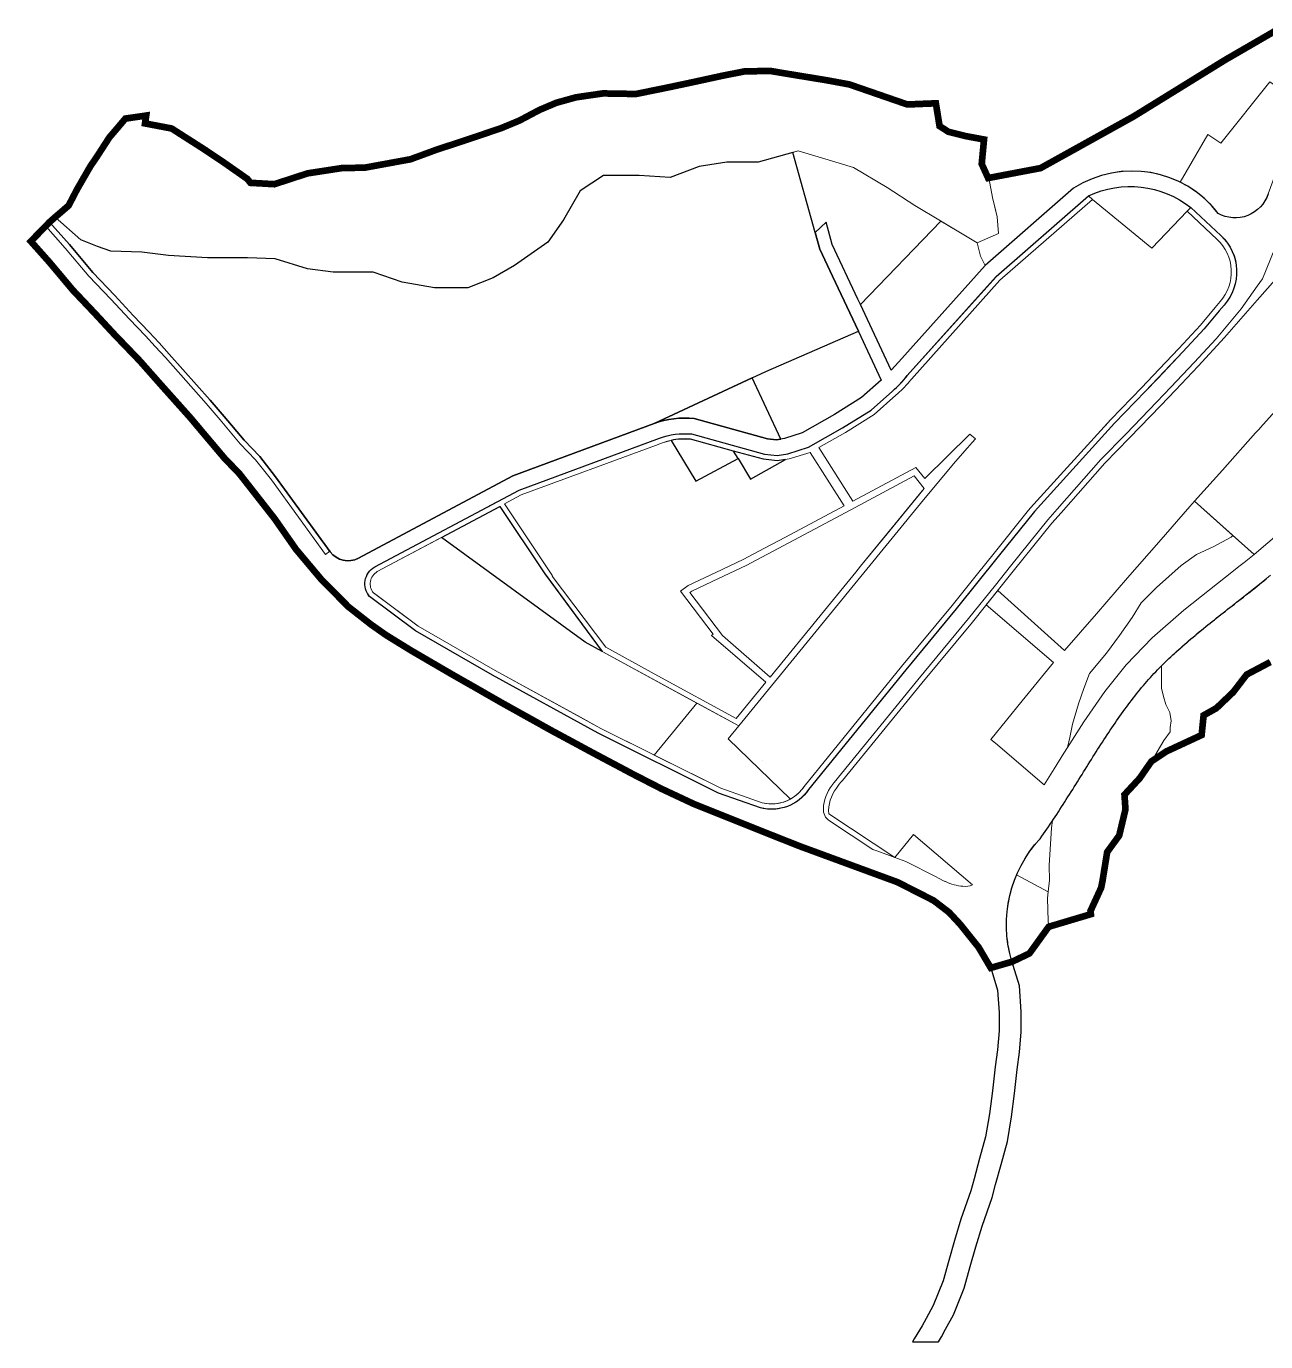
# Model space of a CAD drawing. Header units: inches. Extents: x 139242 to 139696, y 2992423 to 2992842.
# Drawn here: x 139241.8 to 139521, y 2992423.1 to 2992719.3 of the extents above; entities that cross this region are included whole.
import ezdxf

# ---------------------------------------------------------------- set-up
doc = ezdxf.new("R2010")
doc.units = ezdxf.units.IN
doc.header["$MEASUREMENT"] = 0
doc.linetypes.add('94', pattern=[0])
doc.linetypes.add('COUNTY_BOUNDARY_1', pattern=[15, 2.5, -2, 2, -2, 2, -2, 2.5])
for name, color, linetype, lineweight, true_color in [('D DEFENCE', 7, 'Continuous', 30, 0xdba400), ('E - 6 LOCAL GREEN SPACE SYSTEM', 7, 'Continuous', 0, 0xa1d600), ('UV - 1 VILLAGE SQUARE', 7, 'Continuous', 0, 0xf84e3f)]:
    doc.layers.add(name, color=color, linetype=linetype, lineweight=lineweight, true_color=true_color)
for name, color, linetype, lineweight in [('E - 1 ENVIRONMENTAL CONSERVATION', 74, 'Continuous', 0), ('LAP Boundary', 10, 'COUNTY_BOUNDARY_1', 40), ('Proposed Footpath', 64, '94', 20), ('Proposed Parking', 250, 'Continuous', 5), ('Proposed Road', 253, 'Continuous', 30), ('UV - 2 URBAN VILLAGE CORE', 41, 'Continuous', 0)]:
    doc.layers.add(name, color=color, linetype=linetype, lineweight=lineweight)
doc.layers.add('SERVICE PLOTS', color=40, linetype='Continuous')

msp = doc.modelspace()

# ---------------------------------------------------------------- linework, layer by layer
at = {"layer": 'D DEFENCE', "ltscale": 10}
msp.add_lwpolyline([(139405.33, 2992640.14), (139408.35, 2992641.54), (139429.25, 2992650.62), (139423.39, 2992663.07), (139420.54, 2992669.15), (139419.49, 2992672.9), (139414.44, 2992690.91), (139406.62, 2992688.74), (139399.61, 2992688.74), (139393.34, 2992687.74), (139386.83, 2992685.23), (139379.81, 2992685.74), (139371.8, 2992685.74), (139366.54, 2992682.23), (139362.78, 2992675.72), (139359.27, 2992670.71), (139351.75, 2992665.45), (139346.99, 2992662.69), (139341.23, 2992660.44), (139333.71, 2992660.44), (139326.45, 2992661.69), (139319.93, 2992663.94), (139310.91, 2992663.94), (139305.15, 2992664.69), (139297.88, 2992666.95), (139291.62, 2992667.2), (139282.6, 2992667.2), (139273.83, 2992667.7), (139267.82, 2992668.45), (139260.8, 2992668.7), (139257.8, 2992669.7), (139254.04, 2992671.21), (139248.26, 2992676.29), (139247, 2992675.19), (139251.48, 2992670.16), (139256.78, 2992663.85), (139261.7, 2992658.65), (139265.87, 2992654.16), (139269.48, 2992650.46), (139271.69, 2992648.03), (139274, 2992645.49), (139283.23, 2992635.14), (139286.36, 2992631.42), (139290.83, 2992626.12), (139294.36, 2992622.46), (139297.95, 2992617.86), (139310.26, 2992600.94, 0.368355), (139316.6, 2992599.54), (139351.35, 2992618.05), (139383.22, 2992629.83)], format="xyb", close=True, dxfattribs=at)
at = {"layer": 'E - 1 ENVIRONMENTAL CONSERVATION'}
msp.add_lwpolyline([(139523.63, 2992718.55), (139511.77, 2992711.68), (139501.51, 2992705.34), (139491.24, 2992699), (139480.76, 2992693.18), (139470.28, 2992687.37), (139458.65, 2992685.17), (139459.48, 2992680.77), (139460.49, 2992676.41), (139460.83, 2992672.62), (139458.42, 2992671.58), (139456.02, 2992670.55), (139456.78, 2992667.57), (139457.83, 2992665.46), (139477.73, 2992682.84, -0.207979), (139496.95, 2992685.96), (139498.39, 2992685.54), (139499.58, 2992685.13), (139500.36, 2992684.82), (139501.13, 2992684.48), (139501.71, 2992684.2), (139507.99, 2992694.96), (139510.91, 2992692.96), (139521.95, 2992706.77)], format="xyb", dxfattribs=at)
msp.add_lwpolyline([(139248.26, 2992676.29), (139254.04, 2992671.21), (139257.8, 2992669.7), (139260.8, 2992668.7), (139267.82, 2992668.45), (139273.83, 2992667.7), (139282.6, 2992667.2), (139291.62, 2992667.2), (139297.88, 2992666.95), (139305.15, 2992664.69), (139310.91, 2992663.94), (139319.93, 2992663.94), (139326.45, 2992661.69), (139333.71, 2992660.44), (139341.23, 2992660.44), (139346.99, 2992662.69), (139351.75, 2992665.45), (139359.27, 2992670.71), (139362.78, 2992675.72), (139366.54, 2992682.23), (139371.8, 2992685.74), (139379.81, 2992685.74), (139386.83, 2992685.23), (139393.34, 2992687.74), (139399.61, 2992688.74), (139406.62, 2992688.74), (139415.64, 2992691.25), (139421.66, 2992689.49), (139428.17, 2992687.49), (139435.69, 2992682.98), (139441.95, 2992678.97), (139447.71, 2992675.47), (139451.47, 2992673.21), (139456.02, 2992670.55), (139458.42, 2992671.58), (139460.83, 2992672.62), (139460.66, 2992674.52), (139460.58, 2992675.46), (139460.49, 2992676.41), (139459.97, 2992678.68), (139459.48, 2992680.77), (139459.48, 2992680.77), (139458.65, 2992685.17), (139458.48, 2992685.09), (139457.02, 2992688.31), (139457.54, 2992693.81), (139453.45, 2992694.57), (139449.52, 2992695.55), (139447.52, 2992696.83), (139446.69, 2992701.96), (139440.26, 2992701.7), (139427.21, 2992706.21), (139422.07, 2992707.16), (139412.54, 2992708.72), (139409.3, 2992709.25), (139403.49, 2992709.13), (139398.61, 2992708.17), (139392.35, 2992706.81), (139387.06, 2992705.68), (139379.12, 2992704.06), (139371.67, 2992704.19), (139365.62, 2992703.31), (139361.19, 2992702.08), (139352.86, 2992698.07), (139348.74, 2992696.36), (139340.12, 2992693.45), (139332.2, 2992690.78), (139328.33, 2992689.36), (139324.34, 2992688.43), (139318.04, 2992687.47), (139312.91, 2992687.38), (139305.16, 2992686.19), (139297.68, 2992683.75), (139292.28, 2992684.05), (139291.6, 2992684.91), (139284.02, 2992690.21), (139274.52, 2992696.29), (139268.53, 2992697.43), (139268.79, 2992699.2), (139264.1, 2992698.52), (139260.5, 2992694.29), (139257.65, 2992689.88), (139256.25, 2992687.84), (139253.21, 2992682.58), (139251.3, 2992678.92), (139248.26, 2992676.29)], dxfattribs=at)
msp.add_lwpolyline([(139248.26, 2992676.29), (139254.04, 2992671.21), (139257.8, 2992669.7), (139260.8, 2992668.7), (139267.82, 2992668.45), (139273.83, 2992667.7), (139282.6, 2992667.2), (139291.62, 2992667.2), (139297.88, 2992666.95), (139305.15, 2992664.69), (139310.91, 2992663.94), (139319.93, 2992663.94), (139326.45, 2992661.69), (139333.71, 2992660.44), (139341.23, 2992660.44), (139346.99, 2992662.69), (139351.75, 2992665.45), (139359.27, 2992670.71), (139362.78, 2992675.72), (139366.54, 2992682.23), (139371.8, 2992685.74), (139379.81, 2992685.74), (139386.83, 2992685.23), (139393.34, 2992687.74), (139399.61, 2992688.74), (139406.62, 2992688.74), (139415.64, 2992691.25), (139421.66, 2992689.49), (139428.17, 2992687.49), (139435.69, 2992682.98), (139441.95, 2992678.97), (139447.71, 2992675.47), (139451.47, 2992673.21), (139456.02, 2992670.55), (139458.42, 2992671.58), (139460.83, 2992672.62), (139460.66, 2992674.52), (139460.58, 2992675.46), (139460.49, 2992676.41), (139459.97, 2992678.68), (139459.48, 2992680.77), (139458.65, 2992685.17), (139458.48, 2992685.09), (139457.02, 2992688.31), (139457.54, 2992693.81), (139453.45, 2992694.57), (139449.52, 2992695.55), (139447.52, 2992696.83), (139446.69, 2992701.96), (139440.26, 2992701.7), (139427.21, 2992706.21), (139422.07, 2992707.16), (139412.54, 2992708.72), (139409.3, 2992709.25), (139403.49, 2992709.13), (139398.61, 2992708.17), (139392.35, 2992706.81), (139387.06, 2992705.68), (139379.12, 2992704.06), (139371.67, 2992704.19), (139365.62, 2992703.31), (139361.19, 2992702.08), (139352.86, 2992698.07), (139348.74, 2992696.36), (139340.12, 2992693.45), (139332.2, 2992690.78), (139328.33, 2992689.36), (139324.34, 2992688.43), (139318.04, 2992687.47), (139312.91, 2992687.38), (139305.16, 2992686.19), (139297.68, 2992683.75), (139292.28, 2992684.05), (139291.6, 2992684.91), (139284.02, 2992690.21), (139274.52, 2992696.29), (139268.53, 2992697.43), (139268.79, 2992699.2), (139264.1, 2992698.52), (139260.5, 2992694.29), (139257.65, 2992689.88), (139256.25, 2992687.84), (139253.21, 2992682.58), (139251.3, 2992678.92)], close=True, dxfattribs=at)
at = {"layer": 'E - 1 ENVIRONMENTAL CONSERVATION', "elevation": 556.81}
for points in [[(139485.14, 2992578.13), (139488.08, 2992582.09), (139490.89, 2992586.17), (139492.93, 2992589.48), (139496.37, 2992592.93), (139501.98, 2992597.9), (139505.43, 2992600.33), (139509.13, 2992602.11), (139513.21, 2992604.28), (139513.62, 2992604.62), (139504.97, 2992612.37), (139503.94, 2992611.19), (139496.89, 2992603.11), (139489.89, 2992595.08), (139482.86, 2992587.01), (139475.68, 2992578.77), (139460.64, 2992592.24), (139458.03, 2992589), (139473.2, 2992576.04), (139466.14, 2992567.37), (139459.11, 2992558.73), (139460.12, 2992557.87), (139471.08, 2992548.51), (139472.19, 2992550.27), (139473.33, 2992552.09), (139475.53, 2992555.61), (139476.34, 2992556.88), (139476.85, 2992559.13), (139477.48, 2992562.16), (139478.85, 2992566.75), (139480.04, 2992570.2), (139481.32, 2992573.54)], [(139489.54, 2992575.53), (139495.41, 2992581.61), (139502.57, 2992587.85), (139508.32, 2992592.42), (139511.93, 2992595.24), (139515.25, 2992597.85), (139516.14, 2992598.56), (139518.02, 2992600.09), (139518.36, 2992600.37), (139518.21, 2992600.51), (139513.62, 2992604.62), (139513.21, 2992604.28), (139509.13, 2992602.11), (139505.43, 2992600.33), (139501.98, 2992597.9), (139496.37, 2992592.93), (139492.93, 2992589.48), (139490.89, 2992586.17), (139488.08, 2992582.09), (139485.14, 2992578.13), (139481.32, 2992573.54), (139480.04, 2992570.2), (139478.85, 2992566.75), (139477.48, 2992562.16), (139476.85, 2992559.13), (139476.34, 2992556.88), (139480.01, 2992562.65), (139484.74, 2992569.49)]]:
    msp.add_lwpolyline(points, close=True, dxfattribs=at)
at = {"layer": 'E - 6 LOCAL GREEN SPACE SYSTEM'}
msp.add_line((139443.64, 2992614.66), (139429.74, 2992597.71), dxfattribs=at)
at = {"layer": 'E - 6 LOCAL GREEN SPACE SYSTEM', "color": 65}
msp.add_lwpolyline([(139428.64, 2992596.36), (139429.74, 2992597.71), (139435.69, 2992604.98), (139442.76, 2992613.62), (139444.07, 2992615.19), (139441.8, 2992618.06), (139427.5, 2992610.42), (139413.54, 2992602.97), (139408.77, 2992600.43), (139403.97, 2992597.86), (139397.73, 2992594.95), (139391.68, 2992592.12), (139391.28, 2992591.82), (139398.6, 2992582.08), (139409.34, 2992572.76), (139421.57, 2992587.71)], close=True, dxfattribs=at)
at = {"layer": 'E - 6 LOCAL GREEN SPACE SYSTEM'}
msp.add_lwpolyline([(139485.14, 2992578.13), (139488.08, 2992582.09), (139490.89, 2992586.17), (139492.93, 2992589.48), (139496.37, 2992592.93), (139501.98, 2992597.9), (139505.43, 2992600.33), (139509.13, 2992602.11), (139513.21, 2992604.28), (139513.62, 2992604.62), (139504.97, 2992612.37), (139503.94, 2992611.19), (139496.89, 2992603.11), (139489.89, 2992595.08), (139482.86, 2992587.01), (139475.68, 2992578.77), (139460.64, 2992592.24), (139458.03, 2992589), (139473.2, 2992576.04), (139466.14, 2992567.37), (139459.11, 2992558.73), (139460.12, 2992557.87), (139471.08, 2992548.51), (139472.19, 2992550.27), (139473.33, 2992552.09), (139475.53, 2992555.61), (139476.34, 2992556.88), (139476.85, 2992559.13), (139477.48, 2992562.16), (139478.85, 2992566.75), (139480.04, 2992570.2), (139481.32, 2992573.54)], close=True, dxfattribs=at)
at = {"layer": 'E - 6 LOCAL GREEN SPACE SYSTEM', "elevation": -559}
msp.add_lwpolyline([(139464.86, 2992528.21), (139472.02, 2992524.42), (139471.87, 2992522.99), (139471.99, 2992517.78), (139472.11, 2992516.52), (139467.77, 2992510.51), (139463.87, 2992508.65), (139463.76, 2992509), (139463.35, 2992510.53), (139463.19, 2992511.24), (139463.04, 2992511.98), (139462.93, 2992512.6), (139462.87, 2992513.02), (139462.82, 2992513.41), (139462.75, 2992513.96), (139462.7, 2992514.38), (139462.68, 2992514.62), (139462.63, 2992515.28), (139462.62, 2992515.47), (139462.61, 2992515.65), (139462.59, 2992516.09), (139462.58, 2992516.52), (139462.57, 2992517.1), (139462.58, 2992517.45), (139462.61, 2992518.54), (139462.73, 2992520.04), (139462.94, 2992521.64), (139463.41, 2992523.9), (139463.76, 2992525.18), (139464.28, 2992526.75), (139464.86, 2992528.21)], dxfattribs=at)
at = {"layer": 'LAP Boundary', "linetype": 'Continuous', "lineweight": -3, "ltscale": 0.5, "const_width": 1.5, "elevation": 543.83}
msp.add_lwpolyline([(139522.04, 2992576.13), (139516.72, 2992573.32), (139513.66, 2992569.34), (139509.89, 2992565.75), (139507.01, 2992564.13), (139506.56, 2992559.69), (139498.58, 2992555.99), (139495.25, 2992553.77), (139492.6, 2992549.95), (139489.18, 2992546.26), (139489.4, 2992542.95), (139487.99, 2992537.06), (139485.28, 2992533.34), (139484.25, 2992526.94), (139483.93, 2992525.31), (139481.71, 2992520.48), (139481.53, 2992520.11), (139481.61, 2992519.35), (139472.11, 2992516.52), (139467.77, 2992510.51), (139463.87, 2992508.65), (139459.06, 2992507.26), (139456.3, 2992511.92), (139452.14, 2992517.1), (139452.14, 2992517.1), (139449.67, 2992519.76), (139446.2, 2992522.42), (139438.04, 2992526.57), (139429.87, 2992529.57), (139416.13, 2992534.62), (139409.03, 2992537.43), (139392.27, 2992544.13), (139384.98, 2992547.54), (139378.31, 2992550.96), (139375.84, 2992552.28), (139372.87, 2992553.85), (139369.9, 2992555.43), (139365.12, 2992558.01), (139360.34, 2992560.58), (139354.83, 2992563.65), (139349.33, 2992566.71), (139343.37, 2992570.12), (139337.41, 2992573.52), (139332.89, 2992576.15), (139328.37, 2992578.79), (139322.87, 2992582.18), (139319.46, 2992584.57), (139314.33, 2992588.59), (139308.24, 2992594.74), (139302.54, 2992601.52), (139297.7, 2992608.45), (139293.76, 2992613.48), (139289.82, 2992618.51), (139286.37, 2992622.1), (139281.77, 2992627.55), (139278.69, 2992631.21), (139272.21, 2992638.46), (139269.54, 2992641.48), (139267.32, 2992643.99), (139261.52, 2992650.02), (139257.32, 2992654.55), (139252.3, 2992659.85), (139246.94, 2992666.23), (139242.8, 2992670.88), (139246.16, 2992674.33), (139247, 2992675.19), (139248.25, 2992676.3), (139251.3, 2992678.92), (139252.24, 2992680.71), (139253.21, 2992682.58), (139253.21, 2992682.58), (139255.34, 2992686.27), (139256.25, 2992687.84), (139257.65, 2992689.88), (139258.81, 2992691.68), (139260.5, 2992694.29), (139262.38, 2992696.49), (139264.1, 2992698.52), (139268.79, 2992699.2), (139268.53, 2992697.43), (139274.52, 2992696.29), (139282.06, 2992691.47), (139286.45, 2992688.52), (139290.1, 2992685.96), (139291.6, 2992684.91), (139292.28, 2992684.05), (139294.29, 2992683.94), (139296.22, 2992683.83), (139297.68, 2992683.75), (139305.16, 2992686.19), (139312.91, 2992687.38), (139318.04, 2992687.47), (139328.33, 2992689.36), (139332.2, 2992690.78), (139334.36, 2992691.57), (139340.12, 2992693.45), (139348.74, 2992696.36), (139352.86, 2992698.07), (139357.41, 2992700.48), (139361.19, 2992702.08), (139365.62, 2992703.31), (139371.67, 2992704.19), (139379.12, 2992704.06), (139387.06, 2992705.68), (139392.35, 2992706.81), (139398.61, 2992708.17), (139403.49, 2992709.13), (139409.3, 2992709.27), (139412.54, 2992708.72), (139422.07, 2992707.16), (139427.21, 2992706.21), (139440.26, 2992701.7), (139446.69, 2992701.96), (139447.52, 2992696.83), (139449.52, 2992695.55), (139453.45, 2992694.57), (139457.54, 2992693.81), (139457.02, 2992688.31), (139458.47, 2992685.13), (139470.28, 2992687.37), (139480.76, 2992693.18), (139491.24, 2992699), (139501.51, 2992705.34), (139511.77, 2992711.68), (139523.63, 2992718.55)], dxfattribs=at)
at = {"layer": 'Proposed Footpath', "elevation": 559.19}
for points in [[(139451.13, 2992621.3), (139453.84, 2992624.39), (139454.85, 2992625.54), (139455.59, 2992626.39), (139454.32, 2992627.45), (139444.18, 2992617.46), (139442.2, 2992619.97), (139428.02, 2992612.4), (139420.33, 2992624.44), (139426.3, 2992627.86), (139432.8, 2992631.9), (139437.69, 2992636.26, 0.042941), (139440.69, 2992639.25, 0.007814), (139441.17, 2992639.85), (139461.13, 2992662.11), (139481.99, 2992680.32), (139481.05, 2992681.09), (139460.29, 2992662.96), (139460.24, 2992662.91), (139440.25, 2992640.63, -0.004434), (139439.99, 2992640.3, -0.046901), (139436.91, 2992637.17), (139432.08, 2992632.86), (139425.68, 2992628.89), (139418, 2992624.49), (139413.37, 2992623.06), (139410.9, 2992622.66), (139408.08, 2992622.98), (139391.6, 2992627.5, 0.110951), (139384.43, 2992626.54), (139382.81, 2992625.95), (139352.78, 2992614.85), (139347.78, 2992612.19), (139320.29, 2992597.54, 0.455705), (139318.91, 2992591.16, 0.018116), (139319.11, 2992590.91), (139329.43, 2992583.19), (139346.82, 2992573.19), (139365.84, 2992562.76), (139370.64, 2992560.13), (139397.74, 2992546.59), (139407.19, 2992543.29, 0.11569), (139411.76, 2992543.2, 0.194358), (139417.98, 2992547.41), (139439.89, 2992574.39), (139451.3, 2992588.13), (139457.12, 2992595.36), (139460.76, 2992599.9), (139468.9, 2992610.05), (139486.97, 2992629.91), (139493.95, 2992637.13), (139496.59, 2992639.92), (139502.32, 2992645.96), (139507.17, 2992651.2), (139510.52, 2992655.21), (139511.63, 2992656.52, 0.178216), (139514.46, 2992663.72, 0.213535), (139510.91, 2992672.16), (139504.11, 2992678.51), (139503.29, 2992677.65), (139510.09, 2992671.28, -0.194227), (139513.25, 2992664.49, -0.197838), (139510.72, 2992657.31), (139509.6, 2992655.98), (139506.27, 2992651.99), (139501.45, 2992646.78), (139495.56, 2992640.58), (139493.08, 2992637.96), (139486.09, 2992630.73), (139467.98, 2992610.83), (139467.59, 2992610.34), (139459.82, 2992600.65), (139456.1, 2992596.01), (139450.37, 2992588.89), (139438.97, 2992575.15), (139417.02, 2992548.13, -0.19721), (139411.46, 2992544.36, -0.110949), (139407.58, 2992544.42), (139398.21, 2992547.7), (139371.19, 2992561.19), (139366.61, 2992563.71), (139347.41, 2992574.24), (139330.09, 2992584.19), (139320.52, 2992591.33), (139320.01, 2992591.7, -0.477029), (139320.86, 2992596.49), (139348.45, 2992611.18), (139358.58, 2992595.99), (139371.53, 2992578.54), (139383.51, 2992572), (139402.28, 2992561.75), (139422.73, 2992586.76), (139429.81, 2992595.41), (139436.85, 2992604.03), (139443.92, 2992612.67)], [(139426.01, 2992611.33), (139412.83, 2992604.29), (139408.06, 2992601.75), (139403.3, 2992599.2), (139397.1, 2992596.31), (139390.9, 2992593.41), (139389.18, 2992592.12), (139396.5, 2992582.38), (139396.15, 2992582.11), (139408.39, 2992571.6), (139401.71, 2992563.43), (139384.08, 2992573.05), (139372.33, 2992579.47), (139360.22, 2992595.5), (139360.31, 2992595.55), (139349.51, 2992611.75), (139353.27, 2992613.76), (139383.49, 2992624.92), (139384.85, 2992625.42, -0.109198), (139391.39, 2992626.32), (139407.85, 2992621.8), (139410.93, 2992621.45), (139413.65, 2992621.89), (139418.34, 2992623.34)]]:
    msp.add_lwpolyline(points, format="xyb", close=True, dxfattribs=at)
for points in [[(139265.87, 2992654.16), (139261.7, 2992658.65), (139256.78, 2992663.85), (139251.48, 2992670.16), (139247, 2992675.19), (139246.16, 2992674.33), (139250.57, 2992669.37), (139255.89, 2992663.05), (139260.83, 2992657.83), (139265, 2992653.33), (139268.61, 2992649.63), (139270.81, 2992647.22), (139273.11, 2992644.69), (139282.32, 2992634.36), (139285.44, 2992630.65), (139289.93, 2992625.31), (139293.45, 2992621.67), (139296.99, 2992617.14), (139309.18, 2992600.39), (139310.15, 2992601.1), (139297.95, 2992617.86), (139294.36, 2992622.46), (139290.83, 2992626.12), (139286.36, 2992631.42), (139283.23, 2992635.14), (139274, 2992645.49), (139271.69, 2992648.03), (139269.48, 2992650.46), (139265.87, 2992654.16)], [(139444.07, 2992615.19), (139442.76, 2992613.62), (139435.69, 2992604.98), (139429.74, 2992597.71), (139428.64, 2992596.36), (139421.57, 2992587.71), (139409.34, 2992572.76), (139398.6, 2992582.08), (139391.28, 2992591.82), (139391.68, 2992592.12), (139397.73, 2992594.95), (139403.97, 2992597.86), (139408.77, 2992600.43), (139413.54, 2992602.97), (139427.5, 2992610.42), (139441.8, 2992618.06)]]:
    msp.add_lwpolyline(points, close=True, dxfattribs=at)
msp.add_lwpolyline([(139523.02, 2992669.25), (139520.25, 2992662.42), (139519.09, 2992660.79), (139515.49, 2992655.69), (139509.8, 2992648.89), (139504.88, 2992643.57), (139499.6, 2992638.01), (139496.47, 2992634.71), (139489.46, 2992627.45), (139483.87, 2992621.76), (139474.02, 2992610.56), (139471.89, 2992608.19), (139463.49, 2992597.71), (139460.09, 2992593.47), (139454.01, 2992585.91), (139442.6, 2992572.16), (139423.78, 2992549, 0.020035), (139423.29, 2992548.39, 0.146579), (139421.34, 2992543.09, 0.268198), (139422.69, 2992540.4), (139432.51, 2992533.93), (139433.62, 2992533.52), (139437.44, 2992532.12), (139422.54, 2992541.94, -0.181511), (139424.3, 2992547.74, -0.086662), (139425.68, 2992549.44), (139443.53, 2992571.4), (139454.94, 2992585.15), (139461.11, 2992592.83), (139464.43, 2992596.95), (139472.81, 2992607.42), (139474.91, 2992609.76), (139484.75, 2992620.94), (139490.32, 2992626.61), (139497.34, 2992633.88), (139500.64, 2992637.35), (139505.75, 2992642.75), (139511.68, 2992649.26), (139519.11, 2992657.66), (139526.6, 2992666.13)], format="xyb", dxfattribs=at)
at = {"layer": 'Proposed Parking'}
for p, q in [((139484.91, 2992629.42, 559.19), (139485.98, 2992630.6, 559.19)), ((139484.84, 2992629.36, 559.19), (139484.91, 2992629.42, 559.19)), ((139484.84, 2992629.36, 559.19), (139484.84, 2992629.36, 559.19)), ((139407.74, 2992554.02), (139407.74, 2992554.01)), ((139407.74, 2992554.02), (139407.74, 2992554.01))]:
    msp.add_line(p, q, dxfattribs=at)
for points in [[(139481.05, 2992681.09), (139481.99, 2992680.32), (139495.33, 2992669.33), (139503.29, 2992677.65), (139504.11, 2992678.51, 0.285937)], [(139402.28, 2992561.75), (139392.83, 2992566.91), (139383.24, 2992555.18), (139398.21, 2992547.7), (139407.58, 2992544.42, 0.186694), (139413.91, 2992545.27), (139399.89, 2992558.84)]]:
    msp.add_lwpolyline(points, format="xyb", close=True, dxfattribs=at)
msp.add_lwpolyline([(139392.83, 2992566.91), (139388, 2992561)], dxfattribs=at)
msp.add_lwpolyline([(139437.44, 2992532.12), (139441.64, 2992537.28), (139454.97, 2992525.93), (139454.97, 2992525.93), (139454.97, 2992525.93), (139454.97, 2992525.93), (139454.97, 2992525.93), (139454.97, 2992525.93, -0.103412), (139452.8, 2992525.63, -0.086278), (139448.85, 2992526.68), (139448.75, 2992526.73), (139448.65, 2992526.78), (139448.59, 2992526.81), (139447.3, 2992527.47), (139446.77, 2992527.74), (139444.49, 2992528.9), (139442.21, 2992530.06), (139439.92, 2992531.21), (139437.44, 2992532.12), (139441.64, 2992537.28)], format="xyb", dxfattribs=at)
at = {"layer": 'Proposed Road'}
for points in [[(139521.54, 2992681.57, -0.476812), (139510.28, 2992677.18, 0.389678), (139477.73, 2992682.84), (139457.83, 2992665.46), (139438.34, 2992643.74), (139436.65, 2992641.85), (139429.71, 2992656.67), (139429.14, 2992657.87), (139423.36, 2992670.2), (139421.96, 2992675.18), (139419.49, 2992672.9), (139420.54, 2992669.15), (139423.39, 2992663.07), (139429.25, 2992650.62), (139429.23, 2992650.61), (139434.39, 2992639.61), (139429.97, 2992635.68), (139423.89, 2992631.89), (139416.59, 2992627.72), (139412.58, 2992626.47), (139410.82, 2992626.19), (139408.75, 2992626.43), (139392.24, 2992630.96, 0.115132), (139383.22, 2992629.83), (139351.35, 2992618.05), (139316.6, 2992599.54, -0.368355), (139310.26, 2992600.94), (139297.95, 2992617.86), (139294.36, 2992622.46), (139290.83, 2992626.12), (139286.36, 2992631.42), (139283.23, 2992635.14), (139274, 2992645.49), (139271.69, 2992648.03), (139269.48, 2992650.46), (139265.87, 2992654.16), (139261.7, 2992658.65), (139256.78, 2992663.85), (139251.48, 2992670.16), (139247, 2992675.19), (139246.16, 2992674.33), (139242.8, 2992670.88), (139246.94, 2992666.23), (139252.3, 2992659.85), (139257.32, 2992654.55), (139261.52, 2992650.02), (139267.32, 2992643.99), (139269.54, 2992641.48), (139272.21, 2992638.46), (139278.69, 2992631.21), (139281.77, 2992627.55), (139286.37, 2992622.1), (139289.82, 2992618.51), (139293.76, 2992613.48), (139297.7, 2992608.45), (139302.54, 2992601.52), (139308.24, 2992594.74), (139314.33, 2992588.59), (139319.46, 2992584.57), (139322.87, 2992582.18), (139328.37, 2992578.79), (139332.89, 2992576.15), (139337.41, 2992573.52), (139343.37, 2992570.12), (139349.33, 2992566.71), (139354.83, 2992563.65), (139360.34, 2992560.58), (139365.12, 2992558.01), (139369.9, 2992555.43), (139372.87, 2992553.85), (139375.84, 2992552.28), (139378.31, 2992550.96), (139384.98, 2992547.54), (139392.27, 2992544.13), (139409.03, 2992537.43), (139416.13, 2992534.62), (139429.87, 2992529.57), (139438.04, 2992526.57), (139446.2, 2992522.42), (139449.67, 2992519.76), (139452.14, 2992517.1), (139454.79, 2992513.73), (139456.3, 2992511.92), (139459.06, 2992507.26), (139460.56, 2992502.28), (139460.94, 2992497.21), (139460.93, 2992493.12), (139460.54, 2992488.82), (139460.03, 2992484.94), (139459.44, 2992479.56), (139458.77, 2992474.42), (139457.9, 2992469.21), (139456.55, 2992464.34), (139455.32, 2992459.77), (139454.58, 2992457.03), (139452.35, 2992450.65), (139450.91, 2992445.84), (139449.64, 2992441.38), (139448.3, 2992436.76), (139446.11, 2992431.26), (139444.49, 2992428.28), (139443.61, 2992426.66), (139441.82, 2992423.7), (139441.44, 2992423.08), (139447.29, 2992423.08), (139447.95, 2992424.17), (139448.89, 2992425.9), (139450.64, 2992429.14), (139453.03, 2992435.13), (139454.45, 2992440), (139455.71, 2992444.44), (139457.11, 2992449.11), (139459.36, 2992455.55), (139460.14, 2992458.46), (139461.37, 2992463.02), (139462.79, 2992468.13), (139463.72, 2992473.69), (139464.4, 2992478.97), (139464.99, 2992484.34), (139465.51, 2992488.27), (139465.93, 2992492.89), (139465.94, 2992497.39), (139465.5, 2992503.2), (139463.76, 2992509, -0.267065), (139470.18, 2992536.35)], [(139440.25, 2992640.63), (139460.29, 2992662.96), (139481.05, 2992681.09, -0.285936), (139504.11, 2992678.51), (139510.91, 2992672.16, -0.407249), (139511.63, 2992656.52), (139510.52, 2992655.21), (139507.17, 2992651.2), (139502.32, 2992645.96), (139493.95, 2992637.13), (139486.97, 2992629.91), (139468.9, 2992610.05), (139460.76, 2992599.9), (139451.3, 2992588.13), (139439.89, 2992574.39), (139417.98, 2992547.41, -0.31718), (139407.19, 2992543.29), (139397.74, 2992546.59), (139370.64, 2992560.13), (139346.82, 2992573.19), (139329.43, 2992583.19), (139319.11, 2992590.91, -0.477765), (139320.29, 2992597.54), (139352.78, 2992614.85), (139384.43, 2992626.54, -0.110951), (139391.6, 2992627.5), (139408.08, 2992622.98), (139410.9, 2992622.66), (139413.37, 2992623.06), (139418, 2992624.49), (139425.68, 2992628.89), (139432.08, 2992632.86), (139436.91, 2992637.17, 0.051346), (139440.25, 2992640.63)]]:
    msp.add_lwpolyline(points, format="xyb", dxfattribs=at)
msp.add_lwpolyline([(139470.18, 2992536.35), (139470.56, 2992536.89), (139470.94, 2992537.43), (139471.32, 2992537.97), (139471.7, 2992538.52), (139472.07, 2992539.06), (139472.45, 2992539.61), (139472.82, 2992540.16), (139473.19, 2992540.72), (139473.55, 2992541.27), (139473.92, 2992541.83), (139474.28, 2992542.38), (139474.65, 2992542.94), (139475.01, 2992543.5), (139475.37, 2992544.06), (139475.73, 2992544.62), (139476.08, 2992545.19), (139476.44, 2992545.75), (139476.8, 2992546.31), (139477.15, 2992546.88), (139477.51, 2992547.44), (139477.86, 2992548.01), (139478.21, 2992548.57), (139478.56, 2992549.14), (139478.92, 2992549.7), (139479.27, 2992550.27), (139479.62, 2992550.83), (139479.97, 2992551.4), (139480.32, 2992551.96), (139480.67, 2992552.52), (139481.02, 2992553.08), (139481.38, 2992553.64), (139481.73, 2992554.2), (139482.08, 2992554.76), (139482.43, 2992555.32), (139482.78, 2992555.88), (139483.13, 2992556.43), (139483.49, 2992556.98), (139483.84, 2992557.53), (139484.2, 2992558.08), (139484.55, 2992558.63), (139484.91, 2992559.17), (139485.26, 2992559.72), (139485.62, 2992560.26), (139485.98, 2992560.79), (139486.34, 2992561.33), (139486.7, 2992561.86), (139487.06, 2992562.39), (139487.42, 2992562.92), (139487.79, 2992563.44), (139488.15, 2992563.96), (139488.52, 2992564.48), (139488.89, 2992564.99), (139489.26, 2992565.5), (139489.63, 2992566.01), (139490, 2992566.51), (139490.37, 2992567.01), (139490.75, 2992567.5), (139491.13, 2992567.99), (139491.51, 2992568.48), (139491.89, 2992568.96), (139492.27, 2992569.44), (139492.66, 2992569.91), (139493.04, 2992570.38), (139493.43, 2992570.84), (139493.82, 2992571.3), (139494.22, 2992571.75), (139494.61, 2992572.2), (139495.01, 2992572.65), (139495.41, 2992573.09), (139495.81, 2992573.52), (139496.22, 2992573.96), (139496.64, 2992574.39), (139497.05, 2992574.82), (139497.47, 2992575.24), (139497.89, 2992575.67), (139498.32, 2992576.09), (139498.75, 2992576.5), (139499.18, 2992576.92), (139499.62, 2992577.33), (139500.06, 2992577.74), (139500.5, 2992578.15), (139500.95, 2992578.56), (139501.4, 2992578.97), (139501.85, 2992579.37), (139502.3, 2992579.77), (139502.76, 2992580.17), (139503.22, 2992580.57), (139503.69, 2992580.97), (139504.15, 2992581.36), (139504.62, 2992581.76), (139505.09, 2992582.15), (139505.57, 2992582.55), (139506.04, 2992582.94), (139506.52, 2992583.33), (139507, 2992583.72), (139507.48, 2992584.11), (139507.97, 2992584.5), (139508.46, 2992584.89), (139508.95, 2992585.28), (139509.44, 2992585.67), (139509.93, 2992586.06), (139510.43, 2992586.45), (139510.92, 2992586.84), (139511.42, 2992587.23), (139511.92, 2992587.62), (139512.42, 2992588.01), (139512.92, 2992588.41), (139513.43, 2992588.8), (139513.93, 2992589.19), (139514.44, 2992589.59), (139514.95, 2992589.98), (139515.46, 2992590.38), (139515.97, 2992590.78), (139516.48, 2992591.18), (139516.99, 2992591.58), (139517.5, 2992591.98), (139518.01, 2992592.38), (139518.52, 2992592.79), (139519.04, 2992593.2), (139519.55, 2992593.61), (139520.07, 2992594.02), (139520.58, 2992594.43), (139521.09, 2992594.85)], dxfattribs=at)
at = {"layer": 'SERVICE PLOTS', "ltscale": 10}
msp.add_lwpolyline([(139405.33, 2992640.14), (139383.22, 2992629.83, -0.115132), (139392.24, 2992630.96), (139408.75, 2992626.43), (139410.82, 2992626.19), (139411.8, 2992626.35)], format="xyb", close=True, dxfattribs=at)
at = {"layer": 'SERVICE PLOTS'}
msp.add_lwpolyline([(139401.13, 2992623.64), (139391.39, 2992626.32, 0.071221), (139387.06, 2992626.05), (139392.6, 2992616.88), (139402.14, 2992621.97)], format="xyb", close=True, dxfattribs=at)
msp.add_lwpolyline([(139402.14, 2992621.97), (139404.93, 2992617.35), (139412.78, 2992621.75), (139410.93, 2992621.45), (139407.85, 2992621.8), (139401.13, 2992623.64)], dxfattribs=at)
at = {"layer": 'SERVICE PLOTS', "ltscale": 10, "elevation": 559.19}
msp.add_lwpolyline([(139348.45, 2992611.18), (139358.41, 2992596.24), (139371.53, 2992578.54), (139367.7, 2992580.63), (139335.35, 2992604.21), (139348.45, 2992611.18)], dxfattribs=at)
at = {"layer": 'UV - 1 VILLAGE SQUARE', "ltscale": 10}
for points in [[(139525.15, 2992690.55), (139531.68, 2992700.09), (139521.95, 2992706.77), (139510.91, 2992692.96), (139507.99, 2992694.96), (139501.71, 2992684.2, -0.114926), (139510.28, 2992677.18, 0.476812), (139521.54, 2992681.57), (139523.63, 2992687.28)], [(139493.08, 2992637.96), (139495.56, 2992640.58), (139501.45, 2992646.78), (139506.27, 2992651.99), (139509.6, 2992655.98), (139510.72, 2992657.31, 0.197838), (139513.25, 2992664.49, 0.194227), (139510.09, 2992671.28), (139503.29, 2992677.65), (139495.33, 2992669.33), (139481.99, 2992680.32), (139461.13, 2992662.11), (139441.17, 2992639.85, -0.007814), (139440.69, 2992639.25, -0.042941), (139437.69, 2992636.26), (139432.8, 2992631.9), (139426.3, 2992627.86), (139420.33, 2992624.44), (139428.02, 2992612.4), (139442.2, 2992619.97), (139444.18, 2992617.46), (139454.32, 2992627.45), (139455.59, 2992626.39), (139454.85, 2992625.54), (139453.84, 2992624.39), (139451.13, 2992621.3), (139443.92, 2992612.67), (139436.85, 2992604.03), (139429.81, 2992595.41), (139422.73, 2992586.76), (139402.28, 2992561.75), (139399.89, 2992558.84), (139413.91, 2992545.27, 0.121228), (139417.02, 2992548.13), (139438.97, 2992575.15), (139450.37, 2992588.89), (139456.1, 2992596.01), (139459.82, 2992600.65), (139467.59, 2992610.34), (139467.98, 2992610.83), (139486.09, 2992630.73)], [(139403.3, 2992599.2), (139408.06, 2992601.75), (139412.83, 2992604.29), (139426.01, 2992611.33), (139418.34, 2992623.34), (139413.65, 2992621.89), (139412.78, 2992621.75), (139404.93, 2992617.35), (139402.14, 2992621.97), (139392.6, 2992616.88), (139387.06, 2992626.05, 0.037684), (139384.85, 2992625.42), (139383.49, 2992624.92), (139353.27, 2992613.76), (139349.51, 2992611.75), (139360.31, 2992595.55), (139360.22, 2992595.5), (139372.33, 2992579.47), (139384.08, 2992573.05), (139401.71, 2992563.43), (139408.39, 2992571.6), (139396.15, 2992582.11), (139396.5, 2992582.38), (139389.18, 2992592.12), (139390.9, 2992593.41), (139397.1, 2992596.31)]]:
    msp.add_lwpolyline(points, format="xyb", close=True, dxfattribs=at)
for points in [[(139457.83, 2992665.46), (139456.78, 2992667.57), (139456.02, 2992670.55), (139451.47, 2992673.21), (139447.8, 2992675.42), (139429.71, 2992656.67), (139436.65, 2992641.85), (139438.34, 2992643.74)], [(139429.97, 2992635.68), (139434.39, 2992639.61), (139429.23, 2992650.61), (139408.35, 2992641.54), (139405.33, 2992640.14), (139411.8, 2992626.35), (139412.58, 2992626.47), (139416.59, 2992627.72), (139423.89, 2992631.89)]]:
    msp.add_lwpolyline(points, close=True, dxfattribs=at)
at = {"layer": 'UV - 1 VILLAGE SQUARE', "elevation": 11.53}
msp.add_lwpolyline([(139367.7, 2992580.63), (139335.35, 2992604.21), (139320.86, 2992596.49, 0.477029), (139320.01, 2992591.7), (139330.09, 2992584.19), (139347.41, 2992574.24), (139371.19, 2992561.19), (139382.39, 2992555.6), (139383.24, 2992555.18), (139392.83, 2992566.91)], format="xyb", close=True, dxfattribs=at)
at = {"layer": 'UV - 2 URBAN VILLAGE CORE', "ltscale": 10}
for points in [[(139447.8, 2992675.42), (139447.71, 2992675.47), (139441.95, 2992678.97), (139435.69, 2992682.98), (139428.17, 2992687.49), (139421.66, 2992689.49), (139415.64, 2992691.25), (139414.44, 2992690.91), (139419.49, 2992672.9), (139421.96, 2992675.18), (139423.36, 2992670.2), (139429.14, 2992657.87), (139429.71, 2992656.67)], [(139557.52, 2992640.34), (139541.49, 2992653.15), (139534.55, 2992645.39), (139527.08, 2992637.06), (139519.86, 2992628.99), (139519.51, 2992628.6), (139518.72, 2992627.72), (139511.25, 2992619.38), (139504.97, 2992612.37), (139518.36, 2992600.37), (139527.61, 2992608.24), (139533.07, 2992613.04), (139535.12, 2992615.33)]]:
    msp.add_lwpolyline(points, close=True, dxfattribs=at)
for points in [[(139248.26, 2992676.29), (139247, 2992675.19)], [(139522.11, 2992595.68), (139520.37, 2992594.26), (139517.52, 2992592), (139513.16, 2992588.59), (139508.3, 2992584.77), (139504.1, 2992581.32), (139499.13, 2992576.87), (139497.53, 2992575.29), (139497.53, 2992572.65), (139497.53, 2992570.24), (139497.97, 2992568.36), (139498.51, 2992566.57), (139499.4, 2992564.78), (139499.67, 2992562.91), (139499.49, 2992561.39), (139499.49, 2992560.4), (139498.06, 2992558.44), (139495.25, 2992553.77), (139498.58, 2992555.99), (139506.56, 2992559.69), (139507.01, 2992564.13), (139509.89, 2992565.75), (139513.66, 2992569.34), (139516.72, 2992573.32), (139520.94, 2992575.55), (139522.04, 2992576.13)]]:
    msp.add_lwpolyline(points, dxfattribs=at)
msp.add_lwpolyline([(139472.71, 2992538.78), (139473, 2992540.44), (139472.82, 2992540.16), (139472.45, 2992539.61), (139472.07, 2992539.06), (139471.7, 2992538.52), (139471.32, 2992537.97), (139470.94, 2992537.43), (139470.56, 2992536.89), (139470.18, 2992536.35, 0.086953), (139464.86, 2992528.21), (139472.02, 2992524.42), (139472.3, 2992527.03), (139472.23, 2992530.34)], format="xyb", close=True, dxfattribs=at)

doc.saveas('drawing.dxf')
